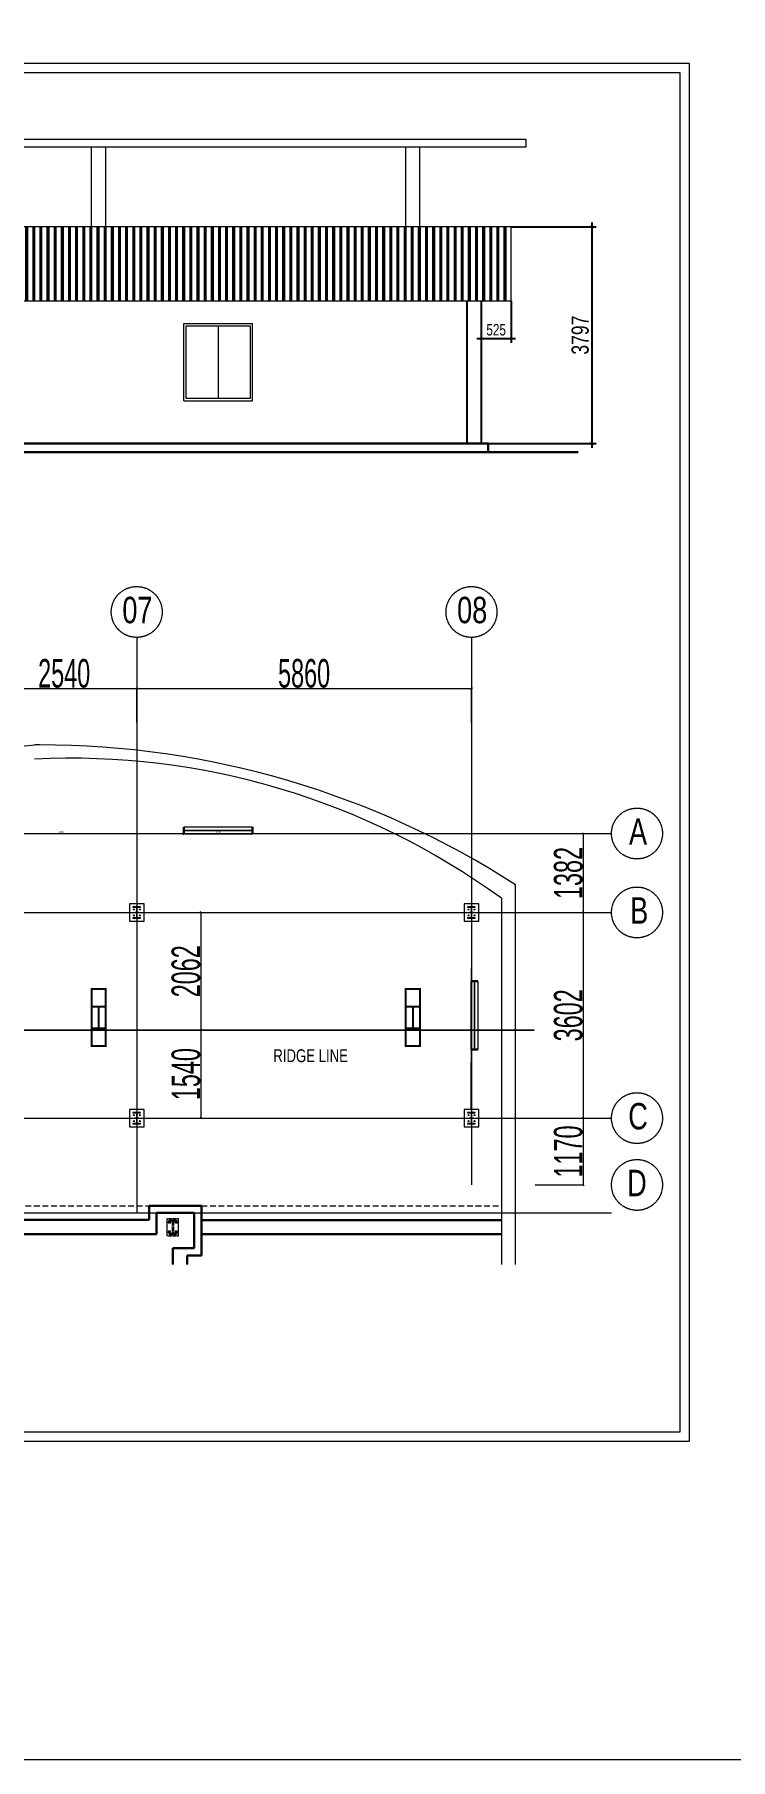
# Model space of a CAD drawing. Header units: millimetres. Extents: x -2070542 to 12330240, y -55001 to 6949969.
# Drawn here: x 1780554 to 1792737, y -55001 to -24793 of the extents above; entities that cross this region are included whole.
import ezdxf

# ---------------------------------------------------------------- set-up
doc = ezdxf.new("R2010")
doc.units = ezdxf.units.MM
doc.header["$LTSCALE"] = 0.5
doc.header["$PDMODE"] = 3
doc.linetypes.add('CENTER2', pattern=[1.125, 0.75, -0.125, 0.125, -0.125])
doc.linetypes.add('HIDDEN', pattern=[0.375, 0.25, -0.125])
for name, color, linetype, lineweight in [('BASE PLATE', 11, 'Continuous', 20), ('COLUMN', 1, 'Continuous', 13), ('GRIED', 251, 'Continuous', 5), ('HACH', 8, 'Continuous', 0), ('LINE-2', 181, 'Continuous', 9), ('LINE-3', 7, 'Continuous', 9), ('SHEAT', 144, 'Continuous', 0), ('Text2', 4, 'Continuous', 15), ('WALL', 7, 'Continuous', 30)]:
    doc.layers.add(name, color=color, linetype=linetype, lineweight=lineweight)
for name, color, linetype in [('G text', 7, 'Continuous'), ('Line-', 150, 'Continuous'), ('Line-04', 150, 'Continuous'), ('WINDOW', 142, 'Continuous')]:
    doc.layers.add(name, color=color, linetype=linetype)
doc.styles.add('09', font='swisscl.ttf')
doc.styles.get("Standard").update_dxf_attribs({"font": 'swisscl.ttf', "width": 0.8})
doc.styles.add('style-1', font='swisscl.ttf')
doc.styles.add('style01', font='swisscl.ttf')
doc.dimstyles.new('DIM1', dxfattribs={"dimtxt": 200, "dimasz": 50, "dimexe": 75, "dimexo": 0, "dimgap": 50, "dimtad": 1, "dimdec": 0, "dimzin": 3, "dimdsep": 46, "dimtxsty": '09', "dimblk1": 'ARCHTICK', "dimblk2": 'ARCHTICK', "dimsah": 1, "dimcen": 3, "dimdle": 75, "dimadec": 0, "dimazin": 0, "dimtfac": 1, "dimtdec": 0, "dimtmove": 2, "dimatfit": 3, "dimldrblk": 'ARCHTICK', "dimfxl": 1, "dimtolj": 1, "dimtzin": 3, "dimarcsym": 0})
doc.dimstyles.new('dim40', dxfattribs={"dimtxt": 40, "dimasz": 30, "dimexe": 10, "dimexo": 15, "dimgap": 5, "dimtad": 1, "dimdec": 0, "dimzin": 0, "dimdsep": 46, "dimtxsty": 'Standard', "dimblk": 'OBLIQUE', "dimcen": 0, "dimclrd": 94, "dimclre": 94, "dimclrt": 6, "dimadec": 0, "dimazin": 0, "dimtfac": 1, "dimtdec": 0, "dimtofl": 0, "dimtmove": 0, "dimatfit": 3, "dimldrblk": 'OPEN30', "dimfxl": 100, "dimtolj": 1, "dimtzin": 0, "dimlwd": 13, "dimlwe": 13, "dimarcsym": 0})

# ---------------------------------------------------------------- blocks, each defined once
blk = doc.blocks.new('_ArchTick')
at = {"color": 0, "linetype": 'ByBlock', "const_width": 0.15}
blk.add_lwpolyline([(-0.5, -0.5), (0.5, 0.5)], dxfattribs=at)
blk = doc.blocks.new('*D50')
at = {"layer": 'Defpoints', "color": 0, "lineweight": 13, "ltscale": 0.2, "transparency": 16777216}
for p in [(1788897, -29455), (1788372, -29689), (1788897, -30117)]:
    blk.add_point(p, dxfattribs=at)
at = {"layer": 'LINE-3', "color": 0, "lineweight": -2, "ltscale": 0.2, "transparency": 16777216}
for p, q in [((1788897, -29455), (1788897, -30192)), ((1788372, -29689), (1788372, -30192)), ((1788297, -30117), (1788972, -30117))]:
    blk.add_line(p, q, dxfattribs=at)
at = {"layer": 'LINE-3', "color": 0, "lineweight": -2, "ltscale": 0.2, "transparency": 16777216, "xscale": 50, "yscale": 50, "zscale": 50, "rotation": 180}
blk.add_blockref('_ArchTick', (1788372, -30117), dxfattribs=at)
at = {"layer": 'LINE-3', "color": 0, "lineweight": -2, "ltscale": 0.2, "transparency": 16777216, "xscale": 50, "yscale": 50, "zscale": 50}
blk.add_blockref('_ArchTick', (1788897, -30117), dxfattribs=at)
at = {"layer": 'LINE-3', "color": 0, "ltscale": 0.2, "transparency": 16777216, "insert": (1788635, -29965), "char_height": 200, "attachment_point": 5, "style": '09'}
blk.add_mtext('\\A1;525', dxfattribs=at)
blk = doc.blocks.new('*D51')
at = {"color": 0, "linetype": 'Continuous', "lineweight": -2, "ltscale": 0.2, "transparency": 16777216}
for p, q in [((1790311, -28084), (1790311, -32031)), ((1788897, -28159), (1790386, -28159)), ((1788497, -31956), (1790386, -31956))]:
    blk.add_line(p, q, dxfattribs=at)
at = {"layer": 'Defpoints', "color": 0, "lineweight": 13, "ltscale": 0.2, "transparency": 16777216}
for p in [(1788897, -28159), (1788497, -31956), (1790311, -31956)]:
    blk.add_point(p, dxfattribs=at)
at = {"color": 0, "lineweight": -2, "ltscale": 0.2, "transparency": 16777216, "xscale": 50, "yscale": 50, "zscale": 50}
for p, rotation in [((1790311, -28159), 90), ((1790311, -31956), 270)]:
    blk.add_blockref('_ArchTick', p, dxfattribs=dict(at, rotation=rotation))
at = {"color": 0, "ltscale": 0.2, "transparency": 16777216, "insert": (1790107, -30058), "char_height": 300, "attachment_point": 5, "rotation": 90, "style": '09', "bg_fill": 3, "box_fill_scale": 1.1, "bg_fill_color": 256, "bg_fill_true_color": 13158600, "bg_fill_transparency": 15174928}
blk.add_mtext('\\A1;3797', dxfattribs=at)
blk = doc.blocks.new('SC 4')
at = {"layer": 'BASE PLATE'}
for p, q in [((-64, 52), (-41, 52)), ((-53, 64), (-53, 41)), ((42, 52), (65, 52)), ((53, 64), (53, 41)), ((-64, -52), (-41, -52)), ((-53, -64), (-53, -41)), ((42, -52), (65, -52)), ((53, -64), (53, -41))]:
    blk.add_line(p, q, dxfattribs=at)
for points in [[(-128, 152), (-128, -152), (128, -152), (128, 152)], [(-68, -100), (67, -100), (67, -92), (3, -92), (3, 92), (67, 92), (67, 100), (-68, 100), (-68, 92), (-3, 92), (-3, -92), (-68, -92)]]:
    blk.add_lwpolyline(points, close=True, dxfattribs=at)
for points in [[(35, 0), (-35, 0)], [(0, -35), (0, 35)]]:
    blk.add_lwpolyline(points, dxfattribs=at)
for centre in [(-53, 52), (53, 52), (-53, -52), (53, -52)]:
    blk.add_circle(centre, 8, dxfattribs=at)
blk = doc.blocks.new('_Oblique')
at = {"color": 0, "linetype": 'ByBlock', "lineweight": -2}
blk.add_line((-0.5, -0.5), (0.5, 0.5), dxfattribs=at)
blk = doc.blocks.new('*D58')
at = {"color": 94, "lineweight": 13, "transparency": 16777216}
for p, q in [((1779803, -36840), (1779803, -36235)), ((1779803, -36245), (1782343, -36245)), ((1782343, -36840), (1782343, -36235))]:
    blk.add_line(p, q, dxfattribs=at)
at = {"layer": 'Defpoints', "color": 0, "lineweight": 13, "transparency": 16777216}
for p in [(1782343, -36245), (1779803, -36855, -1758), (1782343, -36855, -2117)]:
    blk.add_point(p, dxfattribs=at)
at = {"color": 94, "lineweight": 13, "transparency": 16777216, "xscale": 30, "yscale": 30, "zscale": 30, "rotation": 180}
blk.add_blockref('_Oblique', (1779803, -36245), dxfattribs=at)
at = {"color": 94, "lineweight": 13, "transparency": 16777216, "xscale": 30, "yscale": 30, "zscale": 30}
blk.add_blockref('_Oblique', (1782343, -36245), dxfattribs=at)
at = {"color": 6, "lineweight": 18, "transparency": 16777216, "insert": (1781073, -35983), "char_height": 500, "attachment_point": 5}
blk.add_mtext('\\A1;2540', dxfattribs=at)
blk = doc.blocks.new('_Open30')
at = {"color": 0, "linetype": 'ByBlock', "lineweight": -2}
for p, q in [((-1, 0.3), (0, 0)), ((0, 0), (-1, -0.3)), ((0, 0), (-1, 0))]:
    blk.add_line(p, q, dxfattribs=at)
blk = doc.blocks.new('*D59')
at = {"color": 94, "lineweight": 13, "transparency": 16777216}
for p, q in [((1782343, -36840), (1782343, -36235)), ((1782343, -36245), (1788203, -36245)), ((1788203, -36840), (1788203, -36235))]:
    blk.add_line(p, q, dxfattribs=at)
at = {"layer": 'Defpoints', "color": 0, "lineweight": 13, "transparency": 16777216}
for p in [(1788203, -36245), (1782343, -36855, -2117), (1788203, -36855, -2943)]:
    blk.add_point(p, dxfattribs=at)
at = {"color": 94, "lineweight": 13, "transparency": 16777216, "xscale": 30, "yscale": 30, "zscale": 30, "rotation": 180}
blk.add_blockref('_Oblique', (1782343, -36245), dxfattribs=at)
at = {"color": 94, "lineweight": 13, "transparency": 16777216, "xscale": 30, "yscale": 30, "zscale": 30}
blk.add_blockref('_Oblique', (1788203, -36245), dxfattribs=at)
at = {"color": 6, "lineweight": 18, "transparency": 16777216, "insert": (1785273, -35983), "char_height": 500, "attachment_point": 5}
blk.add_mtext('\\A1;5860', dxfattribs=at)
blk = doc.blocks.new('*D60')
at = {"color": 94, "lineweight": 13, "transparency": 16777216}
for p, q in [((1789316, -38786), (1790170, -38786)), ((1790160, -38786), (1790160, -40168)), ((1789316, -40168), (1790170, -40168))]:
    blk.add_line(p, q, dxfattribs=at)
at = {"layer": 'Defpoints', "color": 0, "lineweight": 13, "transparency": 16777216}
for p in [(1789301, -38786), (1789301, -40168), (1790160, -40168)]:
    blk.add_point(p, dxfattribs=at)
at = {"color": 94, "lineweight": 13, "transparency": 16777216, "xscale": 30, "yscale": 30, "zscale": 30}
for p, rotation in [((1790160, -38786), 90), ((1790160, -40168), 270)]:
    blk.add_blockref('_Oblique', p, dxfattribs=dict(at, rotation=rotation))
at = {"color": 6, "lineweight": 18, "transparency": 16777216, "insert": (1789899, -39477), "char_height": 500, "attachment_point": 5, "rotation": 90}
blk.add_mtext('\\A1;1382', dxfattribs=at)
blk = doc.blocks.new('*D61')
at = {"color": 94, "lineweight": 13, "transparency": 16777216}
for p, q in [((1789316, -40168), (1790170, -40168)), ((1790160, -40168), (1790160, -43769)), ((1789316, -43769), (1790170, -43769))]:
    blk.add_line(p, q, dxfattribs=at)
at = {"layer": 'Defpoints', "color": 0, "lineweight": 13, "transparency": 16777216}
for p in [(1789301, -40168), (1789301, -43769), (1790160, -43769)]:
    blk.add_point(p, dxfattribs=at)
at = {"color": 94, "lineweight": 13, "transparency": 16777216, "xscale": 30, "yscale": 30, "zscale": 30}
for p, rotation in [((1790160, -40168), 90), ((1790160, -43769), 270)]:
    blk.add_blockref('_Oblique', p, dxfattribs=dict(at, rotation=rotation))
at = {"color": 6, "lineweight": 18, "transparency": 16777216, "insert": (1789899, -41969), "char_height": 500, "attachment_point": 5, "rotation": 90}
blk.add_mtext('\\A1;3602', dxfattribs=at)
blk = doc.blocks.new('*D62')
at = {"color": 94, "lineweight": 13, "transparency": 16777216}
for p, q in [((1789316, -43769), (1790170, -43769)), ((1790160, -43769), (1790160, -44939)), ((1789316, -44939), (1790170, -44939))]:
    blk.add_line(p, q, dxfattribs=at)
at = {"layer": 'Defpoints', "color": 0, "lineweight": 13, "transparency": 16777216}
for p in [(1789301, -43769), (1789301, -44939), (1790160, -44939)]:
    blk.add_point(p, dxfattribs=at)
at = {"color": 94, "lineweight": 13, "transparency": 16777216, "xscale": 30, "yscale": 30, "zscale": 30}
for p, rotation in [((1790160, -43769), 90), ((1790160, -44939), 270)]:
    blk.add_blockref('_Oblique', p, dxfattribs=dict(at, rotation=rotation))
at = {"color": 6, "lineweight": 18, "transparency": 16777216, "insert": (1789899, -44354), "char_height": 500, "attachment_point": 5, "rotation": 90}
blk.add_mtext('\\A1;1170', dxfattribs=at)
blk = doc.blocks.new('*D63')
at = {"color": 94, "lineweight": 13, "transparency": 16777216}
for p, q in [((1783251, -40168), (1783477, -40168)), ((1783467, -40168), (1783467, -42229)), ((1783251, -42229), (1783477, -42229))]:
    blk.add_line(p, q, dxfattribs=at)
at = {"layer": 'Defpoints', "color": 0, "lineweight": 13, "transparency": 16777216}
for p in [(1783236, -40168), (1783236, -42229, 528), (1783467, -42229)]:
    blk.add_point(p, dxfattribs=at)
at = {"color": 94, "lineweight": 13, "transparency": 16777216, "xscale": 30, "yscale": 30, "zscale": 30}
for p, rotation in [((1783467, -40168), 90), ((1783467, -42229), 270)]:
    blk.add_blockref('_Oblique', p, dxfattribs=dict(at, rotation=rotation))
at = {"color": 6, "lineweight": 18, "transparency": 16777216, "insert": (1783206, -41198), "char_height": 500, "attachment_point": 5, "rotation": 90}
blk.add_mtext('\\A1;2062', dxfattribs=at)
blk = doc.blocks.new('*D64')
at = {"color": 94, "lineweight": 13, "transparency": 16777216}
for p, q in [((1783251, -42229), (1783477, -42229)), ((1783467, -42229), (1783467, -43769)), ((1782486, -43769), (1783477, -43769))]:
    blk.add_line(p, q, dxfattribs=at)
at = {"layer": 'Defpoints', "color": 0, "lineweight": 13, "transparency": 16777216}
for p in [(1783236, -42229, 528), (1782471, -43769), (1783467, -43769)]:
    blk.add_point(p, dxfattribs=at)
at = {"color": 94, "lineweight": 13, "transparency": 16777216, "xscale": 30, "yscale": 30, "zscale": 30}
for p, rotation in [((1783467, -42229), 90), ((1783467, -43769), 270)]:
    blk.add_blockref('_Oblique', p, dxfattribs=dict(at, rotation=rotation))
at = {"color": 6, "lineweight": 18, "transparency": 16777216, "insert": (1783206, -42999), "char_height": 500, "attachment_point": 5, "rotation": 90}
blk.add_mtext('\\A1;1540', dxfattribs=at)
blk = doc.blocks.new('*D237')
at = {"color": 94, "lineweight": 13}
for p, q in [((1778868, -38786), (1783168, -38786)), ((1778868, -38801), (1778868, -38796)), ((1783168, -38801), (1783168, -38796))]:
    blk.add_line(p, q, dxfattribs=at)
at = {"layer": 'Defpoints', "color": 0, "lineweight": 13}
for p in [(1778868, -38786), (1783168, -38786), (1783168, -38786)]:
    blk.add_point(p, dxfattribs=at)
at = {"color": 94, "lineweight": 13, "xscale": 30, "yscale": 30, "zscale": 30, "rotation": 180}
blk.add_blockref('_Oblique', (1778868, -38786), dxfattribs=at)
at = {"color": 94, "lineweight": 13, "xscale": 30, "yscale": 30, "zscale": 30}
blk.add_blockref('_Oblique', (1783168, -38786), dxfattribs=at)
at = {"color": 6, "lineweight": 13, "insert": (1781018, -38760), "char_height": 40, "attachment_point": 5}
blk.add_mtext('\\A1;4300', dxfattribs=at)
blk = doc.blocks.new('*D238')
at = {"color": 94, "lineweight": 13}
for p, q in [((1783168, -38786), (1784368, -38786)), ((1783168, -38801), (1783168, -38796)), ((1784368, -38801), (1784368, -38796))]:
    blk.add_line(p, q, dxfattribs=at)
at = {"layer": 'Defpoints', "color": 0, "lineweight": 13}
for p in [(1783168, -38786), (1784368, -38786), (1784368, -38786)]:
    blk.add_point(p, dxfattribs=at)
at = {"color": 94, "lineweight": 13, "xscale": 30, "yscale": 30, "zscale": 30, "rotation": 180}
blk.add_blockref('_Oblique', (1783168, -38786), dxfattribs=at)
at = {"color": 94, "lineweight": 13, "xscale": 30, "yscale": 30, "zscale": 30}
blk.add_blockref('_Oblique', (1784368, -38786), dxfattribs=at)
at = {"color": 6, "lineweight": 13, "insert": (1783768, -38760), "char_height": 40, "attachment_point": 5}
blk.add_mtext('\\A1;1200', dxfattribs=at)
blk = doc.blocks.new('w')
at = {"lineweight": 0}
for p, q in [((1764868, -31206), (1764868, -29856)), ((1764868, -29856), (1766068, -29856)), ((1766068, -31206), (1766068, -29856)), ((1764868, -31206), (1766068, -31206))]:
    blk.add_line(p, q, dxfattribs=at)
blk = doc.blocks.new('khj')
at = {"layer": 'WALL'}
for p, q in [((1766158, -41300), (1766158, -41175)), ((1767358, -41300), (1767358, -41175))]:
    blk.add_line(p, q, dxfattribs=at)
at = {"layer": 'WINDOW', "color": 1, "lineweight": 0}
for p, q in [((1767358, -41175), (1766158, -41175)), ((1767358, -41300), (1766158, -41300))]:
    blk.add_line(p, q, dxfattribs=at)
at = {"layer": 'WINDOW', "color": 4, "lineweight": 0}
for p, q in [((1767358, -41232), (1766158, -41232)), ((1767358, -41243), (1766158, -41243))]:
    blk.add_line(p, q, dxfattribs=at)
at = {"layer": 'WINDOW', "lineweight": 0}
blk.add_line((1767358, -41300), (1766158, -41300), dxfattribs=at)

msp = doc.modelspace()

# ---------------------------------------------------------------- hatches: boundary and pattern name
at = {"layer": 'SHEAT', "lineweight": 5}
h = msp.add_hatch(dxfattribs=at)
h.set_pattern_fill('PLAST,_O', color=256, scale=500, angle=90)
h.set_pattern_definition([(90, (1568559.06, 12027.01), (-125, 8e-15), []), (90, (1568543.44, 12027.01), (-125, 8e-15), []), (90, (1568527.81, 12027.01), (-125, 8e-15), [])])
h.paths.add_polyline_path([(1788897.1, -28159.2), (1762904.3, -28159.2), (1762904.3, -29455), (1788897.1, -29455), (1788897.1, -28807.1)])

# ---------------------------------------------------------------- linework, layer by layer
at = {"lineweight": 0}
for p, q in [((1783167.6, -29855.9), (1784367.6, -29855.9)), ((1783167.6, -31205.9), (1783167.6, -29855.9)), ((1783767.6, -29893.9), (1783767.6, -31167.9)), ((1784367.6, -31205.9), (1784367.6, -29855.9)), ((1783167.6, -31205.9), (1784367.6, -31205.9)), ((1788203.1, -40320.1), (1788190.4, -43617))]:
    msp.add_line(p, q, dxfattribs=at)
at = {"lineweight": 13}
for p, q in [((1782343.1, -35351.1), (1782343.1, -45428.2)), ((1788203.1, -35351.1), (1788203.1, -44939.5)), ((1763580.1, -38785.6), (1790655.3, -38785.6)), ((1763580.1, -40167.6), (1790655.3, -40167.6)), ((1763580.1, -43769.5), (1790655.3, -43769.5)), ((1763580.1, -45428.2), (1790655.3, -45428.2))]:
    msp.add_line(p, q, dxfattribs=at)
at = {"color": 1}
for p, q in [((1782940.2, -45593.5), (1782892.2, -45593.5)), ((1782916.2, -45569.5), (1782916.2, -45617.5)), ((1783012.2, -45593.5), (1783060.2, -45593.5)), ((1783036.2, -45569.5), (1783036.2, -45617.5)), ((1782940.2, -45763.5), (1782892.2, -45763.5)), ((1782916.2, -45787.5), (1782916.2, -45739.5)), ((1783012.2, -45763.5), (1783060.2, -45763.5)), ((1783036.2, -45787.5), (1783036.2, -45739.5))]:
    msp.add_line(p, q, dxfattribs=at)
at = {"color": 3}
for p, q in [((1782913.7, -45561.5), (1782913.7, -45553.5)), ((1783038.7, -45561.5), (1783038.7, -45553.5)), ((1782913.7, -45795.5), (1782913.7, -45803.5)), ((1783038.7, -45795.5), (1783038.7, -45803.5))]:
    msp.add_line(p, q, dxfattribs=at)
at = {"color": 3, "linetype": 'CENTER2'}
for p, q in [((1782913.7, -45553.5), (1783038.7, -45553.5)), ((1782913.7, -45561.5), (1782960.7, -45561.5)), ((1782970.7, -45571.5), (1782970.7, -45785.5)), ((1782981.7, -45571.5), (1782981.7, -45785.5)), ((1782991.7, -45561.5), (1783038.7, -45561.5)), ((1782913.7, -45795.5), (1782960.7, -45795.5)), ((1782913.7, -45803.5), (1783038.7, -45803.5)), ((1782991.7, -45795.5), (1783038.7, -45795.5))]:
    msp.add_line(p, q, dxfattribs=at)
at = {"lineweight": 0}
msp.add_lwpolyline([(1783205.6, -29893.9), (1784329.6, -29893.9), (1784329.6, -31167.9), (1783205.6, -31167.9)], close=True, dxfattribs=at)
at = {"color": 1, "lineweight": 0, "const_width": 0.5}
msp.add_lwpolyline([(1763467.6, -38673.1), (1788315.6, -38673.1), (1788315.3, -45553.7), (1763467.6, -45552.6), (1763467.6, -38673.1)], dxfattribs=at)
msp.add_lwpolyline([(1763592.6, -38798.1), (1788190.6, -38798.1), (1788190.3, -45428.7), (1763592.6, -45427.6)], close=True, dxfattribs=at)
at = {"color": 1}
for centre in [(1782916.2, -45593.5), (1783036.3, -45593.5), (1782916.2, -45763.5), (1783036.3, -45763.5)]:
    msp.add_circle(centre, 12, dxfattribs=at)
at = {"color": 3, "linetype": 'CENTER2'}
for centre, start, end in [((1782960.7, -45571.5), 359.99752, 89.99752), ((1782991.7, -45571.5), 89.99752, 179.99752), ((1782960.7, -45785.5), 269.99752, 359.99752), ((1782991.7, -45785.5), 179.99752, 269.99752)]:
    msp.add_arc(centre, 10, start, end, dxfattribs=at)
at = {"layer": 'GRIED', "linetype": 'CENTER2', "ltscale": 30}
for centre in [(1782343.1, -34905.8), (1788203.1, -34905.8), (1791100.6, -38785.6), (1791100.6, -40167.6), (1791100.6, -43769.5), (1791100.6, -44939.5)]:
    msp.add_circle(centre, 445.3, dxfattribs=at)
at = {"layer": 'HACH', "color": 180, "lineweight": 30}
msp.add_line((1761938.1, -32105.9), (1790070.1, -32105.9), dxfattribs=at)
msp.add_lwpolyline([(1761938.1, -32105.9), (1763304.3, -32105.9), (1763304.3, -31955.9), (1788497.1, -31955.9), (1788497.1, -32105.9), (1790070.1, -32105.9)], dxfattribs=at)
at = {"layer": 'Line-', "ltscale": 0.2, "elevation": 528.4}
msp.add_lwpolyline([(1784498.2, -42233.8, 0, 45, 0), (1784498.2, -42368.3, 0, 0, 0), (1784498.2, -42690.9, 0, 0, 0), (1784719.3, -42690.9, 0, 0, 0)], format="xyseb", dxfattribs=at)
at = {"layer": 'Line-04'}
for p, q in [((1788122.1, -29455), (1788122.1, -31955.9)), ((1788372.1, -29455), (1788372.1, -31955.9))]:
    msp.add_line(p, q, dxfattribs=at)
at = {"layer": 'LINE-2', "linetype": 'HIDDEN', "ltscale": 800}
for p, q in [((1778294.1, -45303.3), (1782562.9, -45303.4)), ((1783476.2, -45303.5), (1788725.7, -45303.7))]:
    msp.add_line(p, q, dxfattribs=at)
at = {"layer": 'LINE-2', "color": 2, "linetype": 'CENTER2'}
for p, q in [((1782876.2, -45528.5), (1783076.2, -45528.5)), ((1782876.2, -45828.5), (1783076.2, -45828.5))]:
    msp.add_line(p, q, dxfattribs=at)
at = {"layer": 'LINE-2', "color": 2}
for p, q in [((1782876.2, -45828.5), (1782876.2, -45528.5)), ((1783076.2, -45828.5), (1783076.2, -45528.5))]:
    msp.add_line(p, q, dxfattribs=at)
at = {"layer": 'LINE-3', "ltscale": 0.2}
for p, q in [((1781551.3, -28159.2), (1781551.3, -26759.2)), ((1781801.3, -28159.2), (1781801.3, -26759.2)), ((1787051.3, -28159.2), (1787051.3, -26759.2)), ((1787301.3, -28159.2), (1787301.3, -26759.2))]:
    msp.add_line(p, q, dxfattribs=at)
at = {"layer": 'LINE-3', "color": 5, "ltscale": 0.2}
for p, q in [((1763946.9, -38788.1), (1780562.2, -37233)), ((1780646.2, -37233), (1780562.2, -37233)), ((1788975.7, -46331.7), (1788975.7, -39683.6)), ((1788725.7, -39919.4), (1788725.7, -46331.7))]:
    msp.add_line(p, q, dxfattribs=at)
at = {"layer": 'LINE-3', "ltscale": 0.2, "elevation": 0}
msp.add_lwpolyline([(1762904.3, -26759.2), (1789162.9, -26759.2), (1789162.9, -26631.2), (1762904.3, -26631.2)], close=True, dxfattribs=at)
at = {"layer": 'LINE-3', "ltscale": 0.2, "const_width": 35}
for points in [[(1781551.8, -41508.8), (1781801.8, -41508.8), (1781801.8, -42508.8), (1781551.8, -42508.8), (1781551.8, -41508.8)], [(1787051.8, -41509), (1787301.8, -41509.1), (1787301.8, -42509.1), (1787051.8, -42509), (1787051.8, -41509)], [(1781551.8, -41818.8), (1781801.8, -41818.8)], [(1781676.8, -42198.8), (1781676.8, -41818.8)], [(1787051.8, -41819.1), (1787301.8, -41819.1)], [(1787176.8, -42199.1), (1787176.8, -41819.1)], [(1781551.8, -42198.8), (1781801.8, -42198.8)], [(1787051.8, -42199.1), (1787301.8, -42199.1)]]:
    msp.add_lwpolyline(points, dxfattribs=at)
at = {"layer": 'LINE-3', "ltscale": 0.2, "const_width": 30, "elevation": 528.4}
msp.add_lwpolyline([(1763428.3, -42228.4), (1789301.1, -42229.5)], dxfattribs=at)
at = {"layer": 'LINE-3', "color": 5, "ltscale": 0.2}
for centre, radius, start, end in [((1780646.2, -52614.1), 15381.1, 57.21167, 90), ((1781190.4, -50270.3), 12803.2, 53.94606, 92.85051)]:
    msp.add_arc(centre, radius, start, end, dxfattribs=at)
at = {"layer": 'SHEAT', "lineweight": 5}
msp.add_line((1788897.1, -28159.2), (1762904.3, -28159.2), dxfattribs=at)
at = {"layer": 'SHEAT', "lineweight": 5, "elevation": 0}
msp.add_lwpolyline([(1762904.3, -29455), (1788897.1, -29455), (1788897.1, -28159.2), (1762904.3, -28159.2)], close=True, dxfattribs=at)
at = {"layer": 'WALL'}
for p, q in [((1782562.9, -45553.4), (1782562.9, -45303.4)), ((1782562.9, -45303.4), (1783476.2, -45303.5)), ((1783476.2, -46173.6), (1783476.2, -45303.5)), ((1778294.1, -45553.3), (1782562.9, -45553.4)), ((1782687.9, -45428.5), (1783351.2, -45428.5)), ((1782687.9, -45803.5), (1782687.9, -45428.5)), ((1783351.2, -46048.6), (1783351.2, -45428.5)), ((1783476.2, -45553.5), (1788725.7, -45553.7)), ((1782687.9, -45803.5), (1777658.3, -45803.2)), ((1788725.7, -45803.7), (1783476.2, -45803.5)), ((1782976.1, -46331.7), (1782976.2, -46048.6)), ((1782976.2, -46048.6), (1783351.2, -46048.6)), ((1783226.1, -46331.7), (1783226.2, -46173.6)), ((1783226.2, -46173.6), (1783476.2, -46173.6))]:
    msp.add_line(p, q, dxfattribs=at)

# ---------------------------------------------------------------- block references
at = {"lineweight": 0}
for name, p in [('w', (18300, 0)), ('khj', (17009.3, 2502))]:
    msp.add_blockref(name, p, dxfattribs=at)
at = {"lineweight": 0, "rotation": 90}
msp.add_blockref('khj', (1747015.3, -1808726.8), dxfattribs=at)
at = {"layer": 'COLUMN', "ltscale": 0.2}
for p in [(1782343.1, -40167.6), (1788203.1, -40167.6), (1782343.1, -43769.5), (1788203.1, -43769.5)]:
    msp.add_blockref('SC 4', p, dxfattribs=at)

# ---------------------------------------------------------------- texts
at = {"layer": 'G text', "linetype": 'Continuous', "style": 'style01'}
for s, height, p in [('07', 462.78, (1782091.7, -35103, -158.5)), ('08', 462.78, (1787951.7, -35103, -158.5)), ('A', 462.8, (1790960.3, -38982.8, -158.5)), ('B', 462.8, (1790981.1, -40364.8, -158.5)), ('C', 462.8, (1790947.7, -43966.7, -158.5)), ('D', 462.8, (1790928, -45136.7, -158.5))]:
    msp.add_text(s, height=height, dxfattribs=at).set_placement(p)
at = {"layer": 'Text2', "color": 7, "style": 'style-1'}
msp.add_text('RIDGE LINE', height=225, dxfattribs=at).set_placement((1784734, -42788.9))

# ---------------------------------------------------------------- dimensions: what is measured, and where the dimension line sits
at = {"lineweight": 18}
for base, p1, p2, picture, middle in [((1782343.1, -36244.6), (1779803.1, -36855.1, -1758.5), (1782343.1, -36855.1, -2116.5), '*D58', (1781073.1, -35983.5)), ((1788203.1, -36244.6), (1782343.1, -36855.1, -2116.5), (1788203.1, -36855.1, -2942.6), '*D59', (1785273.1, -35983.5))]:
    dim = msp.add_linear_dim(base=base, p1=p1, p2=p2, dimstyle='dim40', override={"dimtxt": 500}, dxfattribs=at)
    dim.commit()
    dim.dimension.update_dxf_attribs({"geometry": picture, "text_midpoint": middle})
at = {"lineweight": 13}
for base, p1, p2, picture, middle in [((1783167.6, -38785.6), (1778867.6, -38785.6), (1783167.6, -38785.6), '*D237', (1781017.6, -38760.1)), ((1784367.6, -38785.6), (1783167.6, -38785.6), (1784367.6, -38785.6), '*D238', (1783767.6, -38760.1))]:
    dim = msp.add_linear_dim(base=base, p1=p1, p2=p2, dimstyle='dim40', dxfattribs=at)
    dim.commit()
    dim.dimension.update_dxf_attribs({"geometry": picture, "text_midpoint": middle})
at = {"lineweight": 18}
for base, p1, p2, picture, middle in [((1790160.1, -40167.6), (1789301.1, -38785.6), (1789301.1, -40167.6), '*D60', (1789898.7, -39476.6)), ((1783466.9, -42229.2), (1783236.4, -40167.6), (1783236.3, -42229.2, 528.4), '*D63', (1783205.9, -41198.4)), ((1790160.1, -43769.5), (1789301.1, -40167.6), (1789301.1, -43769.5), '*D61', (1789898.7, -41968.6)), ((1783466.9, -43769.5), (1783236.3, -42229.2, 528.4), (1782470.6, -43769.5), '*D64', (1783205.9, -42999.4)), ((1790160.1, -44939.5), (1789301.1, -43769.5), (1789301.1, -44939.5), '*D62', (1789899, -44354.5))]:
    dim = msp.add_linear_dim(base=base, p1=p1, p2=p2, angle=90, dimstyle='dim40', override={"dimtxt": 500}, dxfattribs=at)
    dim.commit()
    dim.dimension.update_dxf_attribs({"geometry": picture, "text_midpoint": middle})
at = {"layer": 'LINE-3', "ltscale": 0.2}
dim = msp.add_linear_dim(base=(1788897.1, -30117.1), p1=(1788372.1, -29688.8), p2=(1788897.1, -29455), dimstyle='DIM1', override={"dimtxt": 200, "dimfxl": 0.18, "dimarcsym": 1}, dxfattribs=at)
dim.commit()
dim.dimension.update_dxf_attribs({"geometry": '*D50', "text_midpoint": (1788634.6, -29964.7)})

# ---------------------------------------------------------------- next in the draw order: dimensions: what is measured, and where the dimension line sits
at = {"color": 0, "ltscale": 0.2}
dim = msp.add_linear_dim(base=(1790310.9, -31955.9), p1=(1788897.1, -28159.2), p2=(1788497.1, -31955.9), angle=90, dimstyle='DIM1', override={"dimtxt": 300, "dimfxl": 150, "dimtfill": 1, "dimarcsym": 1}, dxfattribs=at)
dim.commit()
dim.dimension.update_dxf_attribs({"geometry": '*D51', "text_midpoint": (1790107.3, -30057.6)})

# ---------------------------------------------------------------- next in the draw order: linework, layer by layer
at = {"lineweight": 0}
msp.add_line((1763429.3, -31955.9), (1788372.1, -31955.9), dxfattribs=at)
at = {"lineweight": 13}
for points in [[(1843043.6, -17754.1), (1724747.1, -17754.1), (1724747.1, -55001), (1843043.6, -55001)], [(1792012.2, -25294.8), (1792012.2, -49432.8), (1758008.4, -49432.8), (1758008.4, -25294.8)], [(1791850.2, -25456.8), (1791850.2, -49270.8), (1758170.4, -49270.8), (1758170.4, -25456.8)]]:
    msp.add_lwpolyline(points, close=True, dxfattribs=at)

doc.saveas('drawing.dxf')
